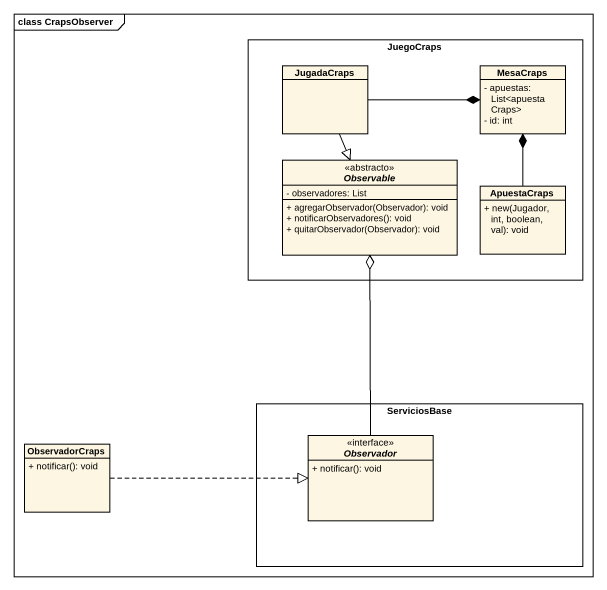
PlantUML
@startuml
mainframe class CrapsObserver
hide circle
hide empty members
skinparam classAttributeIconSize 0
rectangle JuegoCraps {
  class JugadaCraps
  class MesaCraps {
    - apuestas: List<apuestaCraps>
    - id: int
  }
  abstract class Observable <<abstracto>> {
    - observadores: List
    + agregarObservador(Observador): void
    + notificarObservadores(): void
    + quitarObservador(Observador): void
  }
  class ApuestaCraps {
    + new(Jugador, int, boolean, val): void
  }
}
rectangle ServiciosBase {
  interface Observador <<interface>> {
    + notificar(): void
  }
}
class ObservadorCraps {
  + notificar(): void
}
JugadaCraps -right-* MesaCraps
JugadaCraps --|> Observable
ApuestaCraps -up-* MesaCraps
ObservadorCraps .right.|> Observador
Observador -up-o Observable
@enduml
